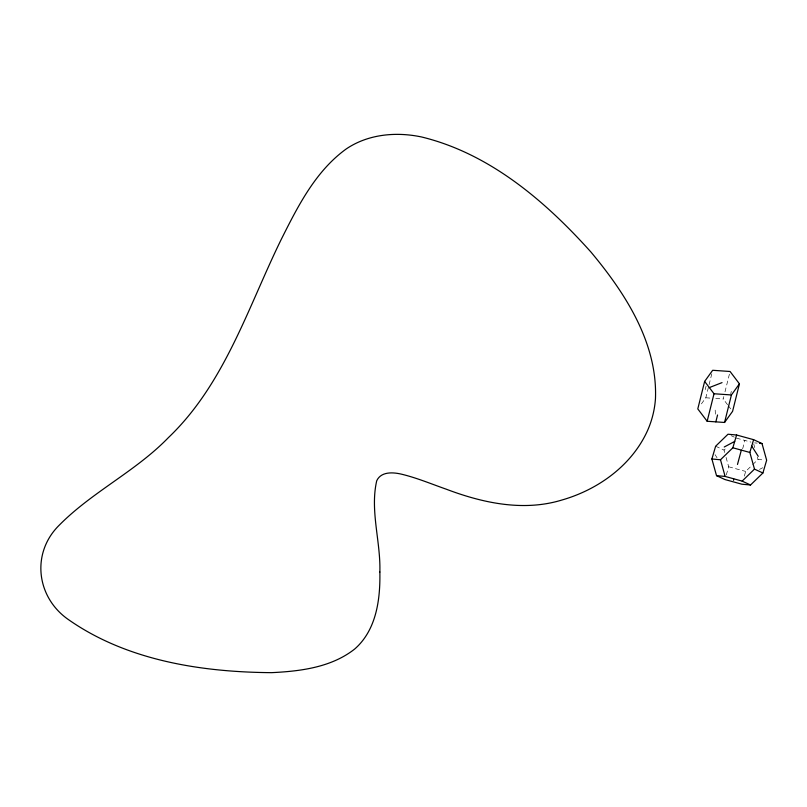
<?xml version="1.0" encoding="UTF-8"?>
<svg xmlns="http://www.w3.org/2000/svg" width="807" height="807" viewBox="0 0 807 807"><rect width="100%" height="100%" fill="white"/><g stroke="black" fill="none" stroke-linecap="round" stroke-linejoin="round"><path stroke-width="0.61" stroke-dasharray="4.04 3.03" d="M705.227 389.599L706.085 386.17M701.434 403.863L705.812 397.79L708.798 385.827M709.101 384.636L712.379 371.482M727.541 404.69L723.213 398.991L723.808 396.6M724.999 391.819L729.478 373.883M730.759 393.705L731.324 391.405M742.652 448.803L744.901 440.451M726.29 474.889L728.681 466.769L726.028 457.246M744.316 476.08L745.688 471.439L751.872 465.437M724.706 452.485L724.04 450.104L726.683 447.532M752.749 464.58L758.045 459.445L764.189 460M759.528 469.412L762.676 467.737M705.812 397.79L710.785 398.133M715.759 398.476L723.213 398.991M754.636 442.892L757.087 443.114M736.398 438.11L750.974 442.115M728.681 466.769L745.688 471.439M731.152 435.679L734.299 437.142M715.638 446.21L724.04 450.104M728.257 405.639L731.142 409.431M715.063 454.654L717.019 457.74M753.738 443.971L754.727 447.542M757.38 457.065L758.045 459.445M715.184 410.127L715.516 415.988"/><path stroke-width="1.21" d="M733.533 480.326L733.634 478.773M704.642 381.418L697.793 408.917L707.154 421.254L724.555 422.465L732.585 411.328L739.434 383.829L730.073 371.492L712.672 370.282L704.642 381.418L714.013 393.755L731.414 394.956L739.434 383.829M707.154 421.254L714.013 393.755M715.849 421.859L717.564 414.98M724.555 422.465L731.414 394.956M737.487 464.449L741.351 450.114M711.885 458.991L715.638 446.21L727.995 434.227L736.599 435.003L753.607 439.674L762.01 443.568L766.65 460.222L762.897 473.003L750.53 484.997L741.936 484.21L724.928 479.54L716.525 475.656L711.885 458.991L720.49 459.778L732.847 447.784L736.599 435.003M762.897 473.003L754.495 469.119L749.844 452.455L753.607 439.674M716.525 475.656L725.13 476.433L742.137 481.103L754.495 469.119M724.242 446.997L734.723 441.399M709.333 387.582L722.043 382.619M759.548 443.346L762.01 443.568M732.847 447.784L749.844 452.455M742.137 481.103L750.53 484.997M751.731 446.069L758.247 456.338M720.49 459.778L725.13 476.433M379.855 572.032C380.4 599.288 376.445 630.065 354.677 649.04C331.304 667.45 300.406 671.253 271.616 672.655C201.73 672.15 127.365 660.681 68.908 619.927C36.265 597.694 30.837 552.966 59.395 525.034C92.301 491.776 135.818 471.298 168.451 437.565C224.82 383.749 247.981 307.185 281.441 239.003C298.025 206.007 315.567 171.104 346.243 148.942C368.174 134.083 396.126 131.591 421.557 136.968C489.516 153.451 545.199 201.014 590.885 251.976C625.213 293.072 657.604 342.925 655.466 398.608A103.589 98.373 -4.6 0 1 647.567 430.524C631.831 465.478 598.108 489.647 561.904 500.027C523.541 511.769 482.899 503.064 446.362 489.234C431.412 483.988 416.725 477.805 401.271 474.123C392.848 472.166 381.025 471.429 376.718 480.77C369.838 510.77 380.803 541.638 379.855 572.032"/></g></svg>
